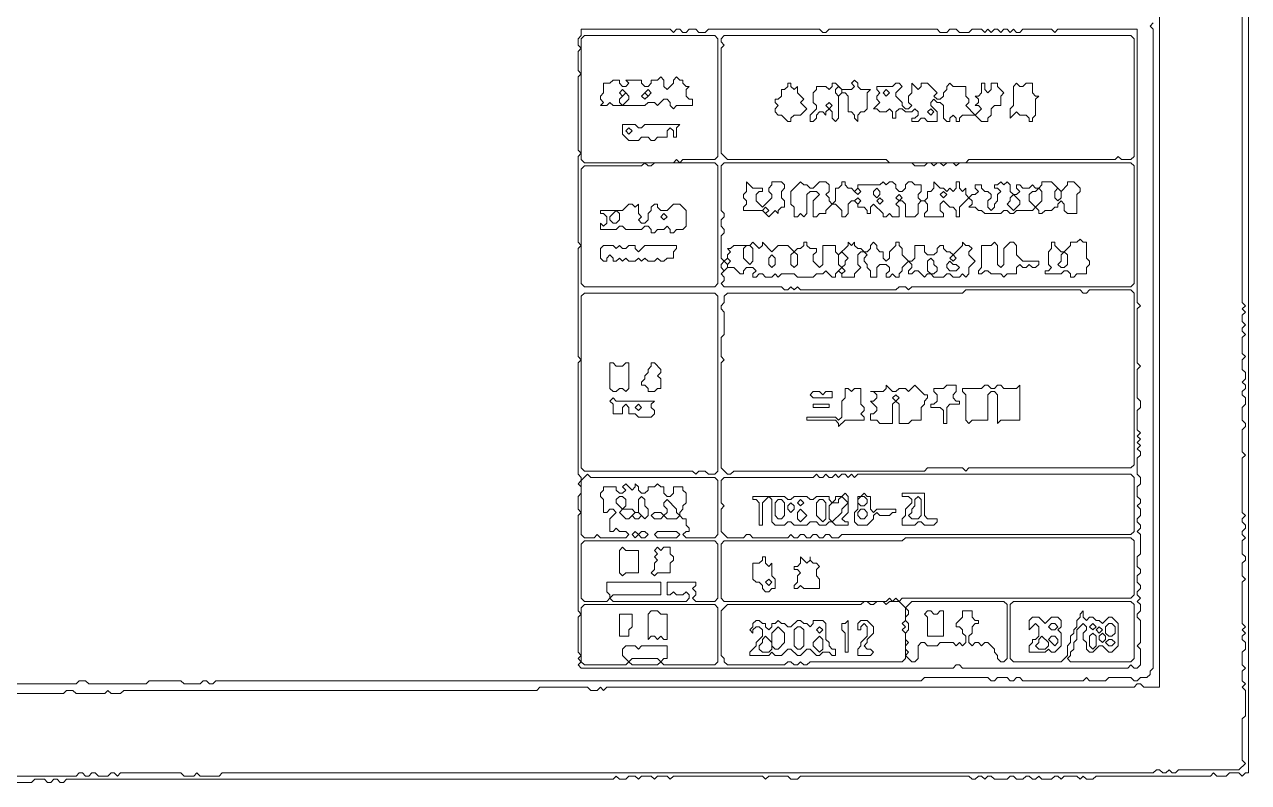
# Model space of a CAD drawing. Extents: x 4 to 2473, y 19 to 1752.
# Drawn here: x 2049.8 to 2435, y 22 to 260.5 of the extents above; entities that cross this region are included whole.
import ezdxf

# ---------------------------------------------------------------- set-up
doc = ezdxf.new("R2010")
doc.units = 0
doc.layers.add('TRACE_CURVE', color=3, linetype='Continuous', lineweight=0)
doc.layers.add('TRACE_TEXT_SYMBOL', color=6, linetype='Continuous', lineweight=0)

msp = doc.modelspace()

# ---------------------------------------------------------------- linework, layer by layer
at = {"layer": 'TRACE_CURVE', "color": 3}
for points in [[(2009, 50), (2062, 50), (2063, 51), (2065, 51), (2066, 50), (2075, 50), (2076, 51), (2077, 50), (2080, 50), (2081, 51), (2211, 51), (2212, 52), (2227, 52), (2228, 51), (2230, 51), (2231, 52), (2232, 51), (2233, 52), (2399, 52), (2400, 53), (2401, 53), (2402, 52), (2407, 52), (2407, 913)], [(2252, 24), (2253, 23), (2254, 24), (2282, 24), (2283, 23), (2284, 24), (2290, 24), (2291, 23), (2293, 23), (2294, 24), (2347, 24), (2348, 23), (2349, 23), (2350, 24), (2351, 24), (2352, 23), (2353, 24), (2354, 24), (2355, 23), (2359, 23), (2360, 24), (2361, 24), (2362, 23), (2364, 23), (2365, 24), (2366, 24), (2367, 23), (2368, 23), (2369, 24), (2370, 23), (2373, 23), (2374, 24), (2375, 24), (2376, 23), (2377, 24), (2381, 24), (2382, 23), (2383, 24), (2384, 23), (2386, 23), (2387, 24), (2423, 24), (2424, 25), (2425, 24), (2428, 24), (2429, 25), (2432, 25), (2433, 24), (2434, 25), (2435, 25), (2435, 377)], [(2433, 377), (2433, 173), (2434, 172), (2433, 171), (2434, 170), (2433, 169), (2433, 167), (2434, 166), (2433, 165), (2433, 164), (2434, 163), (2433, 162), (2433, 157), (2434, 156), (2433, 155), (2433, 152), (2434, 151), (2434, 149), (2433, 148), (2434, 147), (2434, 146), (2433, 145), (2433, 144), (2434, 143), (2434, 141), (2433, 140), (2433, 136), (2434, 135), (2434, 134), (2433, 133), (2433, 126), (2434, 125), (2433, 124), (2433, 107), (2434, 106), (2433, 105), (2433, 104), (2434, 103), (2434, 102), (2433, 101), (2433, 100), (2434, 99), (2433, 98), (2433, 94), (2434, 93), (2434, 92), (2433, 91), (2433, 87), (2434, 86), (2433, 85), (2433, 72), (2434, 71), (2433, 70), (2434, 69)], [(2225, 259), (2225, 257), (2224, 256), (2224, 254), (2225, 253), (2224, 252), (2224, 246), (2225, 245), (2224, 244), (2224, 221), (2225, 220), (2224, 219), (2224, 192), (2225, 191), (2224, 190), (2224, 156), (2225, 155), (2224, 154), (2224, 119), (2225, 118), (2225, 117), (2224, 116), (2225, 115), (2225, 113), (2224, 112), (2224, 108), (2225, 107), (2224, 106), (2224, 76), (2225, 75), (2224, 74), (2224, 63), (2225, 62), (2224, 61), (2225, 60), (2224, 59), (2225, 58), (2342, 58), (2343, 59), (2344, 59), (2345, 58), (2397, 58), (2398, 59), (2399, 58), (2400, 58), (2401, 59), (2401, 64), (2400, 65), (2401, 66), (2401, 73), (2400, 74), (2400, 75), (2401, 76), (2401, 78), (2400, 79), (2401, 80), (2400, 81), (2400, 82), (2401, 83), (2401, 84), (2400, 85), (2400, 87), (2401, 88), (2401, 89)], [(2340, 258), (2338, 258), (2337, 259), (2303, 259), (2302, 258), (2301, 258), (2300, 259), (2265, 259), (2264, 258), (2262, 258), (2261, 259), (2259, 259), (2258, 258), (2257, 258), (2256, 259), (2255, 259), (2254, 258), (2253, 259), (2225, 259)], [(2401, 89), (2400, 90), (2400, 93), (2401, 94), (2401, 100), (2400, 101), (2401, 102), (2401, 103), (2400, 104), (2400, 105), (2401, 106), (2401, 108), (2400, 109), (2401, 110), (2401, 111), (2400, 112), (2400, 115), (2401, 116), (2401, 118), (2400, 119), (2400, 124), (2401, 125), (2401, 126), (2400, 127), (2401, 128), (2400, 129), (2401, 130), (2400, 131), (2401, 132), (2400, 133), (2400, 139), (2401, 140), (2401, 142), (2400, 143), (2400, 152), (2401, 153), (2400, 154), (2400, 171), (2401, 172), (2400, 173), (2400, 259), (2375, 259), (2374, 258), (2373, 259), (2364, 259), (2363, 258), (2362, 258), (2361, 259), (2360, 258), (2359, 259), (2358, 259), (2357, 258), (2356, 259), (2355, 259), (2354, 258), (2353, 259), (2352, 258), (2351, 259), (2348, 259), (2347, 258), (2344, 258), (2343, 259), (2341, 259), (2340, 258)], [(2405, 261), (2404, 260), (2405, 259), (2405, 58), (2404, 57), (2404, 56), (2403, 55), (2401, 55), (2400, 54), (2399, 54), (2398, 55), (2391, 55), (2390, 54), (2385, 54), (2384, 55), (2383, 54), (2364, 54), (2363, 55), (2362, 55), (2361, 54), (2360, 54), (2359, 55)], [(2269, 216), (2270, 217), (2329, 217), (2330, 216), (2333, 216), (2334, 217), (2335, 217), (2336, 216), (2337, 217), (2338, 217), (2339, 216), (2340, 217), (2342, 217), (2343, 216), (2344, 217), (2398, 217), (2399, 216), (2399, 179), (2398, 178), (2329, 178), (2328, 177), (2327, 178), (2325, 178), (2324, 177), (2294, 177), (2293, 178), (2292, 177), (2291, 178), (2290, 177), (2289, 177), (2288, 178), (2270, 178), (2269, 179), (2270, 180), (2270, 181), (2269, 182), (2271, 184), (2273, 184), (2275, 182), (2276, 182), (2276, 183), (2277, 184), (2279, 184), (2280, 183), (2279, 182), (2279, 181), (2280, 181), (2281, 182), (2282, 182), (2283, 181), (2285, 181), (2286, 182), (2287, 181), (2288, 182), (2292, 182), (2293, 181), (2298, 181), (2299, 182), (2301, 182), (2302, 183), (2304, 181), (2305, 181), (2305, 182), (2306, 183)], [(2281, 190), (2279, 192), (2278, 191), (2273, 191), (2272, 190), (2271, 190), (2272, 189), (2271, 188), (2271, 187), (2270, 186), (2269, 187), (2269, 194), (2270, 195), (2270, 196), (2269, 197), (2269, 199), (2270, 200), (2270, 201), (2269, 202), (2269, 216)], [(2340, 189), (2339, 190), (2339, 191), (2338, 191), (2337, 190), (2337, 189), (2336, 188), (2334, 188), (2333, 189), (2333, 191), (2330, 191), (2330, 187), (2329, 186), (2328, 186), (2326, 188), (2326, 190), (2325, 191), (2325, 192), (2324, 192), (2324, 191), (2322, 189), (2322, 187), (2321, 186), (2320, 187), (2320, 189), (2319, 189), (2318, 190), (2318, 191), (2317, 192), (2316, 191), (2316, 190), (2315, 189), (2314, 189), (2313, 190), (2312, 190), (2311, 191), (2311, 192), (2310, 191), (2309, 192), (2309, 191), (2306, 188), (2305, 189), (2305, 191), (2301, 191), (2301, 185), (2300, 184), (2298, 186), (2298, 188), (2299, 189), (2299, 190), (2297, 190), (2296, 191), (2296, 192), (2295, 192), (2295, 191), (2294, 190), (2293, 190), (2292, 189), (2290, 191), (2287, 191), (2285, 189), (2282, 192), (2282, 191), (2281, 190)], [(2306, 183), (2307, 182), (2307, 181), (2311, 181), (2311, 182), (2313, 184), (2312, 185), (2312, 188), (2313, 189), (2314, 189), (2315, 188), (2314, 187), (2314, 186), (2315, 185), (2315, 184), (2316, 183), (2316, 181), (2318, 181), (2318, 184), (2319, 185), (2321, 185), (2322, 184), (2322, 183), (2321, 182), (2321, 181), (2322, 181), (2323, 182), (2324, 181), (2325, 181), (2325, 182), (2326, 183), (2326, 184), (2328, 186), (2329, 185), (2329, 184), (2328, 183), (2328, 182), (2329, 182), (2330, 183), (2331, 183), (2333, 181), (2334, 182), (2335, 182), (2336, 181), (2339, 181), (2340, 182), (2341, 182), (2342, 181), (2344, 181), (2345, 182), (2346, 181), (2347, 182), (2347, 184), (2349, 186), (2347, 188), (2347, 189), (2348, 190), (2347, 191), (2346, 191), (2345, 192), (2345, 191), (2342, 188), (2341, 189), (2340, 189)], [(2240, 100), (2239, 99), (2231, 99), (2230, 100), (2229, 99), (2226, 99), (2225, 100), (2225, 117), (2227, 119)], [(2227, 119), (2228, 118), (2267, 118), (2268, 117), (2268, 100), (2267, 99), (2258, 99), (2257, 100), (2258, 101), (2259, 101), (2259, 102), (2258, 103), (2258, 105), (2257, 105), (2256, 106), (2256, 107), (2257, 108), (2257, 109), (2258, 110), (2258, 113), (2257, 114), (2257, 115), (2254, 115), (2254, 113), (2253, 112), (2252, 112), (2251, 113), (2251, 115), (2250, 115), (2249, 116), (2248, 115), (2246, 115), (2246, 114), (2245, 113), (2244, 113), (2243, 114), (2243, 115), (2242, 116), (2242, 115), (2241, 114), (2239, 116), (2238, 115), (2239, 114), (2238, 113), (2237, 113), (2236, 114), (2236, 115), (2232, 115), (2232, 114), (2231, 113), (2231, 112), (2232, 111), (2232, 107), (2233, 107), (2234, 108), (2235, 108), (2236, 107), (2234, 105), (2234, 101), (2235, 101), (2236, 102), (2237, 101), (2239, 101), (2240, 100)], [(2434, 69), (2433, 68), (2433, 67), (2434, 66), (2434, 64), (2433, 63), (2433, 59), (2434, 58), (2433, 57), (2433, 54), (2434, 53), (2433, 52), (2434, 51), (2434, 43), (2433, 42), (2433, 29), (2434, 28), (2432, 26), (2413, 26), (2412, 25), (2411, 25), (2410, 26), (2409, 25), (2408, 25), (2407, 26), (2406, 26), (2405, 25), (2112, 25), (2111, 24), (2105, 24), (2104, 25), (2103, 24), (2100, 24), (2099, 25), (2080, 25), (2079, 24), (2078, 25), (2077, 25), (2076, 24), (2073, 24), (2072, 25), (2071, 25), (2070, 24), (2069, 24), (2068, 25), (2067, 25), (2066, 24), (1823, 24)], [(2359, 55), (2356, 55), (2355, 54), (2354, 54), (2353, 55), (2333, 55), (2332, 54), (2110, 54), (2109, 53), (2108, 53), (2107, 54), (2106, 54), (2105, 53), (2100, 53), (2099, 54), (2089, 54), (2088, 53), (2070, 53), (2069, 54), (2067, 54), (2066, 53), (1943, 53)], [(2015, 22), (2052, 22), (2053, 23), (2056, 23), (2057, 22), (2058, 22), (2059, 23), (2060, 23), (2061, 22), (2062, 22), (2063, 23), (2235, 23), (2236, 24), (2237, 23), (2239, 23), (2240, 24), (2242, 24), (2243, 23), (2244, 24), (2247, 24), (2248, 23), (2249, 24), (2252, 24)]]:
    msp.add_lwpolyline(points, dxfattribs=at)
for points in [[(2225, 256), (2226, 257), (2267, 257), (2268, 256), (2268, 219), (2267, 218), (2257, 218), (2256, 217), (2255, 218), (2254, 217), (2226, 217), (2225, 218)], [(2269, 256), (2270, 257), (2398, 257), (2399, 256), (2399, 219), (2398, 218), (2395, 218), (2394, 219), (2393, 218), (2347, 218), (2346, 217), (2322, 217), (2321, 218), (2271, 218), (2269, 220), (2269, 253), (2270, 254), (2269, 255)], [(2244, 216), (2245, 217), (2246, 216), (2247, 216), (2248, 217), (2267, 217), (2268, 216), (2268, 179), (2267, 178), (2226, 178), (2225, 179), (2225, 215), (2226, 216)], [(2276, 190), (2277, 191), (2278, 191), (2279, 190), (2279, 186), (2278, 185), (2276, 187)], [(2291, 188), (2292, 189), (2293, 188), (2293, 185), (2292, 184), (2291, 185)], [(2306, 188), (2307, 189), (2309, 187), (2308, 186), (2308, 185), (2307, 184), (2306, 185)], [(2269, 185), (2270, 186), (2271, 185), (2271, 184), (2270, 183), (2269, 184)], [(2270, 186), (2271, 187), (2272, 186), (2271, 185)], [(2284, 187), (2285, 188), (2286, 187), (2286, 185), (2285, 184), (2284, 185)], [(2334, 186), (2335, 187), (2336, 186), (2336, 185), (2337, 184), (2337, 183), (2336, 182), (2335, 182), (2334, 183)], [(2340, 185), (2341, 186), (2342, 185), (2343, 185), (2344, 184), (2343, 183), (2341, 183), (2340, 184)], [(2341, 187), (2342, 188), (2343, 187), (2342, 186)], [(2306, 183), (2307, 184), (2308, 183), (2307, 182)], [(2225, 175), (2226, 176), (2267, 176), (2268, 175), (2268, 120), (2267, 119), (2265, 119), (2264, 120), (2262, 120), (2261, 119), (2260, 120), (2226, 120), (2225, 121)], [(2345, 176), (2346, 177), (2382, 177), (2383, 176), (2384, 176), (2385, 177), (2398, 177), (2399, 176), (2399, 122), (2398, 121), (2347, 121), (2346, 120), (2345, 121), (2334, 121), (2333, 120), (2273, 120), (2272, 119), (2271, 119), (2269, 121), (2269, 154), (2270, 155), (2269, 156), (2269, 162), (2270, 163), (2270, 170), (2269, 171), (2269, 172), (2270, 173), (2270, 175), (2271, 176)], [(2298, 118), (2299, 119), (2300, 118), (2301, 118), (2302, 119), (2303, 118), (2304, 118), (2305, 119), (2306, 118), (2307, 119), (2308, 119), (2309, 118), (2310, 119), (2311, 118), (2312, 119), (2398, 119), (2399, 118), (2399, 101), (2398, 100), (2307, 100), (2306, 99), (2304, 99), (2303, 100), (2302, 100), (2301, 99), (2300, 99), (2299, 100), (2298, 100), (2297, 99), (2296, 99), (2295, 100), (2294, 100), (2293, 99), (2292, 99), (2291, 100), (2290, 99), (2279, 99), (2278, 100), (2277, 100), (2276, 99), (2271, 99), (2269, 101), (2269, 108), (2270, 109), (2269, 110), (2269, 117), (2270, 118)], [(2236, 111), (2237, 112), (2238, 112), (2239, 111), (2239, 109), (2238, 108), (2236, 110)], [(2243, 111), (2244, 112), (2245, 111), (2245, 109), (2246, 108), (2246, 106), (2245, 105), (2243, 107)], [(2237, 107), (2238, 108), (2241, 108), (2242, 107), (2240, 105), (2239, 105)], [(2251, 110), (2252, 111), (2255, 108), (2255, 107), (2256, 106), (2255, 105), (2252, 105), (2251, 106), (2252, 107), (2252, 108), (2251, 109)], [(2241, 106), (2242, 107), (2243, 107), (2244, 106), (2243, 105), (2242, 105)], [(2247, 106), (2248, 107), (2250, 107), (2251, 106), (2250, 105), (2248, 105)], [(2241, 100), (2242, 101), (2243, 100), (2242, 99)], [(2243, 100), (2244, 101), (2245, 101), (2246, 100), (2245, 99), (2244, 99)], [(2248, 100), (2249, 101), (2255, 101), (2256, 100), (2255, 99), (2249, 99)], [(2225, 97), (2226, 98), (2267, 98), (2268, 97), (2268, 80), (2267, 79), (2261, 79), (2260, 80), (2261, 81), (2261, 82), (2260, 83), (2261, 84), (2261, 85), (2252, 85), (2252, 81), (2253, 81), (2254, 82), (2255, 81), (2257, 81), (2258, 82), (2259, 81), (2259, 80), (2258, 79), (2235, 79), (2234, 80), (2235, 81), (2250, 81), (2250, 85), (2233, 85), (2233, 82), (2234, 81), (2234, 80), (2233, 79), (2226, 79), (2225, 80)], [(2326, 98), (2327, 99), (2398, 99), (2399, 98), (2399, 81), (2398, 80), (2326, 80), (2325, 79), (2324, 80), (2323, 79), (2322, 80), (2321, 79), (2270, 79), (2269, 80), (2269, 97), (2270, 98)], [(2225, 77), (2226, 78), (2267, 78), (2268, 77), (2268, 60), (2267, 59), (2251, 59), (2250, 60), (2251, 61), (2252, 61), (2252, 65), (2244, 65), (2243, 64), (2242, 65), (2239, 65), (2238, 64), (2238, 62), (2240, 60), (2239, 59), (2226, 59), (2225, 60)], [(2313, 78), (2314, 79), (2315, 79), (2316, 78), (2317, 78), (2318, 79), (2320, 79), (2321, 78), (2322, 79), (2325, 79), (2327, 77), (2327, 73), (2326, 72), (2327, 71), (2326, 70), (2327, 69), (2327, 61), (2326, 60), (2297, 60), (2296, 59), (2295, 59), (2294, 60), (2293, 59), (2292, 59), (2291, 60), (2290, 60), (2289, 59), (2271, 59), (2270, 60), (2270, 61), (2269, 62), (2269, 76), (2271, 78)], [(2329, 79), (2358, 79), (2359, 78), (2359, 61), (2358, 60), (2357, 60), (2356, 61), (2356, 62), (2355, 63), (2355, 64), (2353, 66), (2352, 66), (2351, 65), (2350, 66), (2349, 66), (2348, 65), (2347, 66), (2347, 68), (2348, 69), (2348, 71), (2349, 72), (2350, 72), (2350, 73), (2349, 73), (2348, 74), (2348, 76), (2345, 76), (2345, 74), (2343, 72), (2343, 71), (2344, 71), (2345, 70), (2345, 69), (2346, 68), (2346, 66), (2345, 65), (2344, 66), (2343, 65), (2342, 66), (2338, 66), (2337, 65), (2334, 65), (2333, 66), (2332, 66), (2331, 65), (2331, 61), (2330, 60), (2329, 60), (2327, 62), (2328, 63), (2327, 64), (2327, 65), (2328, 66), (2327, 67), (2327, 69), (2328, 70), (2328, 72), (2327, 73), (2327, 74), (2328, 75), (2328, 76), (2327, 77)], [(2360, 78), (2361, 79), (2398, 79), (2399, 78), (2399, 61), (2398, 60), (2379, 60), (2378, 61), (2379, 62), (2379, 63), (2380, 64), (2380, 66), (2381, 67), (2381, 70), (2383, 72), (2384, 71), (2384, 70), (2383, 69), (2383, 67), (2384, 66), (2384, 64), (2385, 63), (2386, 63), (2388, 65), (2389, 65), (2391, 63), (2392, 63), (2394, 65), (2394, 72), (2392, 74), (2391, 74), (2389, 72), (2388, 73), (2387, 73), (2386, 74), (2385, 74), (2384, 73), (2383, 74), (2383, 76), (2382, 75), (2382, 74), (2381, 73), (2381, 71), (2380, 70), (2380, 69), (2379, 68), (2379, 66), (2378, 65), (2378, 62), (2376, 60), (2361, 60), (2360, 61)], [(2385, 71), (2386, 72), (2387, 71), (2386, 70)], [(2387, 70), (2388, 71), (2389, 70), (2388, 69)], [(2390, 71), (2391, 72), (2392, 72), (2393, 71), (2393, 69), (2392, 68), (2391, 68), (2390, 69)], [(2385, 68), (2386, 69), (2387, 68), (2387, 65), (2386, 64), (2385, 65)], [(2388, 68), (2389, 69), (2390, 68), (2390, 67), (2389, 66), (2388, 67)], [(2390, 66), (2391, 67), (2392, 67), (2393, 66), (2392, 65), (2391, 65)], [(2240, 60), (2241, 61), (2249, 61), (2250, 60), (2249, 59), (2241, 59)]]:
    msp.add_lwpolyline(points, close=True, dxfattribs=at)
at = {"layer": 'TRACE_TEXT_SYMBOL', "color": 6}
for points in [[(2250, 244), (2249, 243), (2247, 243), (2247, 242), (2246, 241), (2245, 241), (2244, 242), (2244, 243), (2239, 243), (2240, 242), (2239, 241), (2238, 241), (2237, 242), (2237, 243), (2235, 243), (2234, 242), (2232, 242), (2232, 239), (2231, 238), (2231, 237), (2232, 236), (2231, 235), (2233, 235), (2234, 236), (2235, 235), (2245, 235), (2246, 236), (2248, 236), (2249, 235), (2251, 237), (2252, 237), (2253, 236), (2253, 235), (2254, 234), (2255, 235), (2260, 235), (2260, 237), (2259, 237), (2258, 238), (2258, 240), (2259, 241), (2258, 241), (2257, 242), (2257, 243), (2256, 243), (2255, 244), (2254, 243), (2254, 242), (2252, 240), (2251, 241), (2251, 243)], [(2311, 243), (2310, 242), (2311, 241), (2310, 240), (2307, 240), (2305, 242), (2304, 242), (2304, 241), (2303, 240), (2302, 241), (2299, 241), (2299, 240), (2298, 239), (2298, 236), (2299, 235), (2299, 234), (2297, 232), (2297, 230), (2298, 230), (2299, 231), (2299, 232), (2300, 233), (2301, 233), (2302, 232), (2302, 233), (2303, 234), (2304, 233), (2304, 231), (2305, 230), (2306, 231), (2306, 238), (2307, 239), (2308, 239), (2309, 238), (2309, 233), (2310, 233), (2311, 232), (2311, 231), (2312, 230), (2312, 232), (2313, 233), (2314, 233), (2315, 234), (2315, 239), (2316, 240), (2313, 240), (2312, 241), (2312, 242)], [(2237, 239), (2238, 240), (2239, 239), (2238, 238)], [(2239, 239), (2240, 238), (2240, 237), (2238, 235), (2237, 236), (2237, 237)], [(2244, 238), (2245, 239), (2246, 238), (2245, 237)], [(2245, 239), (2246, 240), (2247, 239), (2246, 238)], [(2290, 242), (2290, 241), (2289, 240), (2288, 240), (2288, 238), (2287, 237), (2286, 237), (2286, 236), (2287, 235), (2286, 234), (2286, 233), (2287, 232), (2288, 232), (2290, 230), (2291, 230), (2291, 231), (2292, 232), (2294, 232), (2296, 234), (2294, 236), (2295, 237), (2293, 239), (2293, 241), (2292, 240), (2291, 241), (2291, 242)], [(2305, 240), (2306, 241), (2307, 240), (2307, 239), (2306, 238), (2305, 239)], [(2320, 239), (2321, 240), (2322, 239), (2321, 238)], [(2362, 242), (2361, 241), (2361, 235), (2360, 234), (2360, 231), (2362, 233), (2363, 232), (2365, 232), (2366, 231), (2366, 230), (2367, 230), (2367, 231), (2368, 232), (2368, 237), (2369, 238), (2368, 238), (2367, 239), (2367, 242), (2365, 242), (2364, 241), (2363, 241)], [(2302, 235), (2303, 236), (2304, 235), (2303, 234)], [(2334, 233), (2335, 234), (2336, 233), (2335, 232)], [(2238, 229), (2238, 226), (2240, 224), (2243, 224), (2244, 225), (2246, 225), (2247, 224), (2248, 224), (2249, 225), (2252, 225), (2252, 227), (2253, 228), (2254, 227), (2254, 225), (2255, 225), (2255, 228), (2256, 229), (2245, 229), (2244, 228), (2243, 228), (2242, 229)], [(2239, 227), (2240, 228), (2241, 227), (2240, 226)], [(2277, 211), (2277, 208), (2276, 207), (2276, 206), (2277, 205), (2277, 204), (2276, 203), (2276, 202), (2282, 202), (2284, 200), (2286, 202), (2287, 201), (2287, 202), (2288, 203), (2289, 203), (2289, 205), (2288, 206), (2288, 208), (2289, 209), (2289, 210), (2288, 211), (2285, 211), (2285, 210), (2284, 209), (2284, 208), (2285, 207), (2285, 206), (2282, 203), (2280, 205), (2280, 207), (2281, 208), (2282, 208), (2282, 209), (2279, 209)], [(2311, 208), (2312, 209), (2313, 208), (2312, 207)], [(2317, 208), (2318, 209), (2319, 208), (2319, 207), (2318, 206), (2317, 207)], [(2368, 208), (2369, 209), (2370, 208), (2370, 205), (2368, 203), (2366, 205), (2366, 207), (2367, 208)], [(2374, 208), (2375, 209), (2376, 208), (2376, 206), (2375, 205), (2374, 206)], [(2311, 205), (2312, 206), (2313, 205), (2312, 204)], [(2318, 205), (2319, 206), (2320, 205), (2319, 204)], [(2324, 206), (2325, 207), (2326, 206), (2325, 205)], [(2338, 207), (2339, 208), (2340, 207), (2339, 206)], [(2360, 206), (2361, 207), (2363, 205), (2363, 204), (2361, 202), (2359, 204), (2360, 205)], [(2240, 204), (2238, 202), (2231, 202), (2231, 201), (2232, 201), (2233, 200), (2233, 198), (2232, 197), (2231, 198), (2231, 196), (2236, 196), (2237, 197), (2238, 197), (2239, 196), (2244, 196), (2245, 197), (2246, 197), (2247, 196), (2247, 195), (2248, 195), (2249, 196), (2251, 196), (2252, 197), (2253, 196), (2253, 195), (2254, 195), (2255, 196), (2257, 196), (2258, 197), (2258, 202), (2256, 204), (2254, 204), (2252, 202), (2250, 202), (2249, 203), (2249, 204), (2248, 204), (2247, 203), (2247, 202), (2246, 201), (2246, 199), (2245, 198), (2244, 198), (2243, 199), (2244, 200), (2243, 201), (2243, 204), (2242, 203), (2241, 204)], [(2236, 202), (2237, 201), (2237, 199), (2236, 198), (2235, 198), (2234, 199), (2234, 200)], [(2250, 200), (2251, 201), (2252, 200), (2251, 199)], [(2282, 202), (2283, 203), (2284, 202), (2283, 201)], [(2382, 193), (2381, 192), (2379, 192), (2379, 191), (2377, 189), (2376, 189), (2374, 191), (2374, 192), (2373, 192), (2373, 190), (2372, 189), (2372, 185), (2373, 184), (2372, 183), (2371, 183), (2371, 182), (2376, 182), (2377, 183), (2378, 183), (2379, 182), (2379, 181), (2380, 181), (2381, 182), (2384, 182), (2384, 184), (2385, 185), (2385, 186), (2384, 187), (2384, 192), (2383, 192)], [(2232, 191), (2231, 190), (2231, 187), (2232, 186), (2233, 186), (2233, 187), (2234, 188), (2235, 187), (2235, 186), (2236, 186), (2237, 187), (2238, 186), (2239, 187), (2240, 186), (2242, 186), (2243, 187), (2244, 186), (2245, 187), (2246, 186), (2248, 186), (2249, 187), (2250, 186), (2251, 186), (2252, 187), (2254, 187), (2254, 189), (2255, 190), (2255, 191), (2245, 191), (2243, 189), (2242, 190), (2242, 191), (2240, 191), (2239, 190), (2238, 190), (2237, 191), (2236, 190), (2235, 191)], [(2355, 192), (2354, 191), (2351, 191), (2351, 184), (2350, 183), (2350, 182), (2351, 182), (2352, 183), (2353, 183), (2354, 182), (2357, 182), (2358, 181), (2359, 182), (2362, 182), (2362, 184), (2363, 185), (2364, 184), (2365, 184), (2366, 185), (2367, 184), (2368, 184), (2369, 185), (2369, 186), (2364, 186), (2362, 188), (2362, 191), (2361, 192), (2360, 192), (2358, 190), (2358, 185), (2357, 184), (2356, 185), (2356, 191)], [(2376, 188), (2377, 189), (2378, 188), (2378, 185), (2377, 184), (2376, 184), (2375, 185), (2376, 186)], [(2234, 154), (2234, 146), (2235, 145), (2236, 145), (2237, 146), (2238, 146), (2239, 145), (2240, 146), (2240, 154), (2239, 154), (2238, 153), (2236, 153), (2235, 154)], [(2247, 154), (2247, 153), (2246, 152), (2246, 151), (2245, 150), (2245, 149), (2244, 148), (2244, 147), (2245, 147), (2246, 146), (2246, 145), (2248, 145), (2249, 146), (2250, 146), (2250, 149), (2249, 150), (2250, 151), (2250, 152), (2248, 154)], [(2321, 147), (2321, 146), (2320, 145), (2316, 145), (2317, 145), (2318, 144), (2318, 143), (2317, 142), (2316, 142), (2318, 140), (2318, 139), (2317, 138), (2316, 138), (2316, 136), (2318, 136), (2319, 135), (2323, 135), (2323, 141), (2324, 142), (2325, 141), (2325, 135), (2328, 135), (2329, 136), (2332, 136), (2332, 140), (2333, 141), (2333, 142), (2334, 143), (2334, 144), (2333, 144), (2330, 147), (2328, 145), (2327, 146), (2325, 146), (2324, 145), (2323, 145)], [(2340, 147), (2339, 146), (2336, 146), (2336, 145), (2337, 144), (2337, 142), (2336, 141), (2335, 141), (2335, 140), (2338, 140), (2339, 139), (2339, 135), (2340, 135), (2340, 140), (2341, 141), (2344, 141), (2344, 142), (2343, 142), (2342, 143), (2342, 144), (2343, 145), (2343, 147)], [(2352, 147), (2351, 146), (2345, 146), (2345, 145), (2346, 144), (2346, 136), (2347, 135), (2348, 136), (2353, 136), (2353, 144), (2354, 145), (2355, 145), (2356, 144), (2356, 135), (2357, 136), (2363, 136), (2363, 147), (2362, 146), (2358, 146), (2357, 147), (2356, 147), (2355, 146), (2354, 146), (2353, 147)], [(2235, 143), (2234, 142), (2235, 141), (2235, 138), (2238, 138), (2238, 140), (2239, 141), (2240, 140), (2240, 138), (2242, 138), (2243, 137), (2247, 137), (2248, 138), (2248, 139), (2247, 140), (2247, 141), (2248, 142), (2236, 142)], [(2308, 146), (2308, 143), (2307, 142), (2307, 137), (2306, 136), (2305, 137), (2296, 137), (2296, 136), (2305, 136), (2306, 135), (2306, 134), (2308, 136), (2314, 136), (2314, 137), (2313, 138), (2314, 139), (2314, 140), (2313, 141), (2313, 146), (2311, 146), (2310, 145), (2309, 146)], [(2298, 145), (2297, 144), (2298, 143), (2304, 143), (2304, 145), (2302, 145), (2301, 144), (2300, 145)], [(2323, 143), (2324, 144), (2325, 143), (2324, 142)], [(2242, 140), (2243, 141), (2244, 140), (2243, 139)], [(2298, 141), (2298, 140), (2303, 140), (2303, 141)], [(2308, 113), (2307, 112), (2305, 112), (2305, 111), (2304, 110), (2303, 111), (2303, 112), (2299, 112), (2298, 111), (2297, 111), (2296, 112), (2292, 112), (2291, 111), (2290, 111), (2289, 112), (2279, 112), (2279, 111), (2280, 111), (2281, 110), (2281, 103), (2282, 103), (2282, 110), (2284, 112), (2285, 111), (2285, 104), (2286, 103), (2289, 103), (2290, 104), (2291, 104), (2292, 103), (2296, 103), (2297, 104), (2299, 104), (2300, 103), (2302, 103), (2303, 104), (2304, 104), (2305, 103), (2309, 103), (2309, 104), (2308, 104), (2307, 105), (2309, 107), (2309, 112)], [(2306, 111), (2307, 112), (2309, 110), (2307, 108), (2307, 107), (2304, 104), (2303, 105), (2303, 109), (2304, 110), (2306, 110)], [(2314, 113), (2313, 112), (2312, 112), (2312, 108), (2311, 107), (2311, 104), (2312, 103), (2315, 103), (2317, 105), (2317, 106), (2318, 107), (2319, 106), (2322, 106), (2323, 107), (2324, 107), (2324, 108), (2318, 108), (2317, 107), (2316, 108), (2316, 112), (2315, 112)], [(2312, 111), (2313, 112), (2314, 112), (2315, 111), (2315, 110), (2314, 109), (2313, 109), (2312, 110)], [(2326, 113), (2326, 112), (2328, 112), (2329, 111), (2329, 110), (2327, 108), (2327, 106), (2326, 105), (2326, 103), (2330, 103), (2331, 104), (2332, 104), (2333, 103), (2336, 103), (2337, 104), (2337, 105), (2334, 105), (2333, 106), (2333, 113)], [(2330, 111), (2331, 112), (2332, 111), (2332, 106), (2331, 105), (2329, 105), (2328, 106), (2329, 107), (2329, 108), (2330, 109)], [(2286, 110), (2287, 111), (2288, 111), (2289, 110), (2289, 106), (2288, 105), (2287, 105), (2286, 106)], [(2290, 109), (2291, 110), (2292, 109), (2292, 108), (2291, 107), (2290, 108)], [(2293, 110), (2294, 111), (2295, 110), (2294, 109)], [(2293, 107), (2294, 108), (2296, 106), (2294, 104), (2293, 105)], [(2299, 110), (2300, 111), (2301, 111), (2302, 110), (2302, 105), (2301, 104), (2299, 106)], [(2312, 107), (2313, 108), (2314, 108), (2315, 107), (2315, 106), (2314, 105), (2313, 105), (2312, 106)], [(2238, 96), (2237, 95), (2237, 88), (2238, 87), (2239, 88), (2243, 88), (2243, 95), (2239, 95)], [(2249, 96), (2248, 95), (2249, 94), (2248, 93), (2249, 92), (2248, 91), (2248, 89), (2247, 88), (2248, 87), (2249, 88), (2253, 88), (2253, 91), (2254, 92), (2254, 93), (2253, 94), (2253, 96), (2251, 96), (2250, 95)], [(2282, 93), (2282, 92), (2281, 91), (2279, 91), (2279, 86), (2280, 85), (2281, 85), (2282, 84), (2282, 83), (2283, 82), (2284, 82), (2285, 83), (2286, 83), (2286, 86), (2285, 87), (2285, 91), (2284, 90), (2283, 91), (2283, 93)], [(2294, 93), (2294, 91), (2293, 90), (2292, 90), (2292, 89), (2293, 89), (2294, 88), (2293, 87), (2293, 85), (2292, 84), (2292, 83), (2293, 83), (2294, 84), (2295, 83), (2300, 83), (2300, 86), (2299, 87), (2299, 89), (2300, 90), (2299, 91), (2298, 91), (2297, 92), (2297, 93), (2297, 92), (2296, 91)], [(2283, 85), (2284, 86), (2285, 85), (2284, 84)], [(2237, 75), (2237, 68), (2240, 68), (2240, 70), (2241, 71), (2241, 75)], [(2247, 76), (2246, 75), (2246, 67), (2247, 68), (2248, 68), (2249, 67), (2250, 68), (2251, 67), (2252, 67), (2252, 75), (2250, 75), (2249, 76)], [(2334, 76), (2333, 75), (2334, 74), (2334, 68), (2339, 68), (2339, 76), (2338, 76), (2337, 75), (2336, 75), (2335, 76)], [(2367, 74), (2366, 73), (2366, 70), (2368, 72), (2369, 71), (2369, 68), (2368, 67), (2367, 67), (2367, 66), (2366, 65), (2366, 63), (2371, 63), (2372, 64), (2373, 63), (2374, 63), (2376, 65), (2376, 69), (2375, 70), (2376, 71), (2376, 73), (2375, 74), (2373, 74), (2371, 72), (2369, 74)], [(2280, 73), (2279, 72), (2279, 71), (2278, 70), (2279, 69), (2279, 70), (2280, 71), (2281, 71), (2282, 70), (2282, 68), (2280, 66), (2280, 65), (2278, 63), (2278, 62), (2284, 62), (2285, 63), (2286, 62), (2288, 62), (2290, 64), (2291, 64), (2293, 62), (2294, 62), (2296, 64), (2297, 64), (2299, 62), (2300, 62), (2301, 63), (2303, 63), (2304, 62), (2305, 62), (2305, 64), (2304, 64), (2303, 65), (2303, 66), (2302, 67), (2302, 72), (2301, 73), (2298, 73), (2298, 72), (2297, 71), (2296, 72), (2295, 72), (2294, 73), (2293, 73), (2291, 71), (2290, 71), (2289, 72), (2288, 72), (2287, 73), (2286, 72), (2285, 72), (2285, 71), (2284, 70), (2283, 71), (2283, 72), (2282, 72), (2281, 73)], [(2287, 71), (2289, 69), (2289, 66), (2287, 64), (2286, 64), (2285, 65), (2285, 69)], [(2292, 70), (2293, 71), (2294, 71), (2295, 70), (2295, 65), (2294, 64), (2293, 64), (2292, 65)], [(2299, 70), (2300, 71), (2301, 70), (2300, 69)], [(2309, 73), (2308, 72), (2307, 72), (2307, 70), (2308, 69), (2308, 63), (2309, 63)], [(2313, 73), (2312, 72), (2312, 70), (2313, 70), (2313, 71), (2314, 72), (2315, 71), (2315, 68), (2313, 66), (2313, 65), (2312, 64), (2312, 62), (2316, 62), (2317, 63), (2316, 64), (2315, 64), (2314, 65), (2315, 66), (2315, 67), (2317, 69), (2317, 71), (2315, 73)], [(2372, 71), (2373, 72), (2374, 72), (2375, 71), (2374, 70), (2373, 70)], [(2282, 67), (2283, 68), (2285, 66), (2285, 64), (2284, 63), (2282, 63), (2281, 64), (2281, 65), (2282, 66)], [(2300, 68), (2301, 67), (2301, 64), (2300, 63), (2298, 65), (2298, 66)], [(2369, 67), (2370, 68), (2372, 66), (2372, 65), (2371, 64), (2369, 64), (2368, 65), (2369, 66)], [(2372, 67), (2373, 68), (2374, 68), (2375, 67), (2375, 66), (2374, 65)]]:
    msp.add_lwpolyline(points, close=True, dxfattribs=at)
for points in [[(2324, 242), (2323, 241), (2318, 241), (2318, 240), (2319, 239), (2318, 238), (2318, 237), (2319, 236), (2317, 234), (2318, 234), (2319, 233), (2321, 233), (2322, 234), (2323, 233), (2323, 231), (2324, 231), (2324, 233), (2325, 234), (2326, 234), (2327, 233), (2329, 233), (2330, 234), (2331, 233), (2331, 232), (2330, 231), (2329, 231), (2329, 230), (2331, 230), (2332, 231), (2333, 231), (2334, 230), (2337, 230), (2337, 233), (2335, 235), (2335, 236), (2336, 237), (2337, 236), (2338, 236), (2339, 235), (2339, 231), (2340, 230), (2341, 230), (2341, 231), (2342, 232), (2343, 231), (2343, 230), (2344, 230), (2344, 231), (2345, 232), (2349, 232), (2351, 230), (2353, 230), (2353, 231), (2354, 232), (2354, 234), (2355, 235), (2357, 235), (2357, 238), (2358, 239), (2356, 241), (2356, 242), (2354, 242), (2354, 240), (2353, 239)], [(2353, 239), (2352, 240), (2352, 242), (2351, 242), (2351, 239), (2350, 238), (2349, 238), (2350, 237), (2350, 236), (2349, 235), (2350, 235), (2351, 234), (2349, 232), (2346, 235), (2347, 236), (2347, 237), (2346, 238), (2346, 241), (2342, 241), (2341, 242), (2340, 241), (2340, 240), (2339, 239), (2339, 238), (2338, 237), (2337, 237), (2336, 238), (2337, 239), (2334, 242), (2332, 242), (2332, 241), (2331, 240), (2329, 242), (2329, 239), (2328, 238), (2328, 236), (2329, 235), (2328, 234), (2327, 234), (2326, 235), (2326, 236), (2324, 238), (2324, 239), (2326, 241), (2325, 242), (2324, 242)], [(2294, 211), (2291, 208), (2291, 204), (2292, 203), (2292, 200), (2293, 200), (2294, 201), (2295, 200), (2296, 201), (2296, 207), (2297, 208), (2299, 208), (2300, 207), (2298, 205), (2298, 200), (2299, 200), (2300, 201), (2302, 201), (2302, 202), (2304, 204), (2305, 204), (2307, 202), (2307, 200), (2308, 200), (2309, 201), (2309, 204), (2310, 205), (2311, 205), (2312, 204), (2312, 203), (2314, 203), (2315, 202), (2315, 201), (2316, 201), (2316, 203), (2317, 204), (2320, 201), (2320, 200), (2321, 200), (2322, 201), (2323, 200), (2325, 200), (2325, 203), (2324, 204), (2325, 205), (2326, 205), (2327, 204), (2327, 200), (2330, 200), (2331, 201), (2331, 204), (2332, 205), (2333, 205), (2334, 204), (2334, 202), (2333, 201), (2333, 200), (2339, 200), (2339, 201), (2338, 202), (2338, 204), (2339, 205), (2341, 203), (2342, 203)], [(2308, 210), (2308, 211), (2307, 211), (2307, 210), (2306, 209), (2305, 209), (2305, 205), (2304, 204), (2303, 205), (2303, 206), (2302, 207), (2303, 208), (2303, 210), (2302, 211), (2300, 211), (2298, 209), (2297, 209), (2296, 210), (2295, 210), (2294, 211)], [(2356, 209), (2357, 208), (2356, 207), (2356, 205), (2355, 204), (2355, 203), (2354, 202), (2353, 203), (2353, 205), (2354, 206), (2354, 207), (2353, 208), (2352, 208), (2351, 209), (2351, 210), (2349, 210), (2349, 209), (2350, 208), (2349, 207), (2348, 207), (2347, 206), (2346, 207), (2346, 209), (2345, 208), (2344, 209), (2344, 211), (2343, 211), (2343, 209), (2342, 208), (2341, 209), (2340, 208), (2339, 209), (2338, 209), (2336, 211), (2336, 209), (2335, 208), (2334, 208), (2334, 206), (2333, 205), (2332, 205), (2331, 206), (2331, 207), (2332, 208), (2332, 210), (2330, 210), (2329, 211), (2328, 211), (2327, 210), (2327, 209), (2326, 208), (2325, 208), (2324, 209), (2324, 210), (2323, 211), (2322, 211), (2321, 210), (2320, 211), (2319, 210), (2312, 210), (2312, 209), (2311, 208), (2310, 209), (2309, 209), (2308, 210)], [(2342, 203), (2343, 202), (2343, 200), (2344, 200), (2344, 203), (2347, 206), (2348, 205), (2348, 204), (2347, 203), (2349, 203), (2350, 202), (2351, 202), (2352, 201), (2357, 201), (2358, 202), (2359, 202), (2360, 201), (2361, 201), (2362, 202), (2367, 202), (2368, 203), (2369, 202), (2369, 201), (2370, 201), (2371, 202), (2373, 202), (2374, 203), (2375, 203), (2375, 204), (2376, 205), (2377, 204), (2377, 202), (2378, 201), (2381, 201), (2381, 207), (2382, 208), (2382, 209), (2380, 211), (2378, 211), (2378, 210), (2376, 208), (2373, 211), (2370, 211), (2370, 210), (2369, 209), (2368, 209), (2367, 210), (2366, 209), (2364, 209), (2363, 210), (2362, 210), (2362, 209), (2363, 208), (2362, 207), (2361, 207), (2360, 208), (2360, 210), (2359, 211), (2358, 210), (2357, 211), (2356, 210), (2355, 210), (2355, 209), (2356, 209)]]:
    msp.add_lwpolyline(points, dxfattribs=at)

doc.saveas('drawing.dxf')
